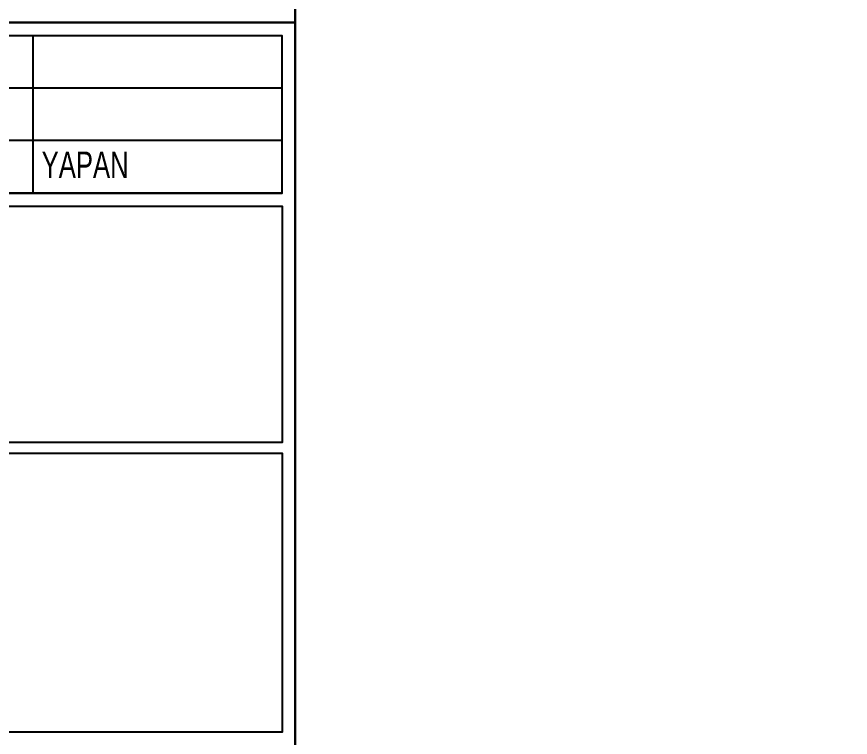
# Model space of a CAD drawing. Header units: millimetres. Extents: x 536434 to 536922, y 4231735 to 4231855.
# Drawn here: x 536469.2 to 536489.2, y 4231777.07 to 4231794.36 of the extents above; entities that cross this region are included whole.
import ezdxf
from ezdxf.enums import TextEntityAlignment as Align

# ---------------------------------------------------------------- set-up
doc = ezdxf.new("R2010")
doc.units = ezdxf.units.MM
doc.linetypes.add('DUZ', pattern=[0])
doc.layers.add('CERCEVE', color=7, linetype='Continuous', lineweight=30)
doc.layers.add('MURAT_ANTET', color=7, linetype='DUZ')
doc.styles.add('BASLIK', font='arial.ttf', dxfattribs={"width": 0.8, "height": 9})

msp = doc.modelspace()

# ---------------------------------------------------------------- linework, layer by layer
at = {"layer": 'CERCEVE'}
for points in [[(536433.884, 4231734.817), (536475.884, 4231734.817), (536475.884, 4231854.817), (536433.884, 4231854.817)], [(536475.884, 4231854.817), (536475.884, 4231734.817), (536614.884, 4231734.817), (536614.884, 4231854.817)]]:
    msp.add_lwpolyline(points, close=True, dxfattribs=at)
at = {"layer": 'MURAT_ANTET'}
for p, q in [((536475.569, 4231793.903), (536434.199, 4231793.903)), ((536469.587, 4231793.903), (536469.587, 4231790.124)), ((536475.569, 4231792.643), (536434.199, 4231792.643)), ((536475.569, 4231791.384), (536434.199, 4231791.384)), ((536475.569, 4231790.124), (536434.199, 4231790.124))]:
    msp.add_line(p, q, dxfattribs=at)
for points in [[(536475.884, 4231794.217), (536433.884, 4231794.217), (536433.884, 4231734.817), (536475.884, 4231734.817)], [(536475.884, 4231794.217), (536433.884, 4231794.217), (536433.884, 4231734.817), (536475.884, 4231734.817)], [(536475.884, 4231794.217), (536433.884, 4231794.217), (536433.884, 4231734.817), (536475.884, 4231734.817)], [(536433.884, 4231794.217), (536475.884, 4231794.217), (536475.884, 4231734.817), (536433.884, 4231734.817)], [(536475.884, 4231794.217), (536433.884, 4231794.217), (536433.884, 4231734.817), (536475.884, 4231734.817)], [(536475.884, 4231794.217), (536433.884, 4231794.217), (536433.884, 4231734.817), (536475.884, 4231734.817)], [(536475.884, 4231794.217), (536433.884, 4231794.217), (536433.884, 4231734.817), (536475.884, 4231734.817)], [(536433.884, 4231794.217), (536475.884, 4231794.217), (536475.884, 4231734.817), (536433.884, 4231734.817)], [(536433.884, 4231794.217), (536475.884, 4231794.217), (536475.884, 4231734.817), (536433.884, 4231734.817)], [(536433.884, 4231734.817), (536475.884, 4231734.817), (536475.884, 4231794.217), (536433.884, 4231794.217)], [(536434.199, 4231790.124), (536475.569, 4231790.124), (536475.569, 4231793.903), (536434.199, 4231793.903)], [(536434.199, 4231789.81), (536475.569, 4231789.81), (536475.569, 4231784.143), (536434.199, 4231784.143)], [(536434.199, 4231783.889), (536475.569, 4231783.889), (536475.569, 4231777.196), (536434.199, 4231777.196)]]:
    msp.add_lwpolyline(points, close=True, dxfattribs=at)

# ---------------------------------------------------------------- texts
at = {"layer": 'MURAT_ANTET', "style": 'BASLIK', "width": 0.7}
msp.add_text('YAPAN', height=0.6297, dxfattribs=at).set_placement((536469.797, 4231790.807), align=Align.MIDDLE_LEFT)

doc.saveas('drawing.dxf')
